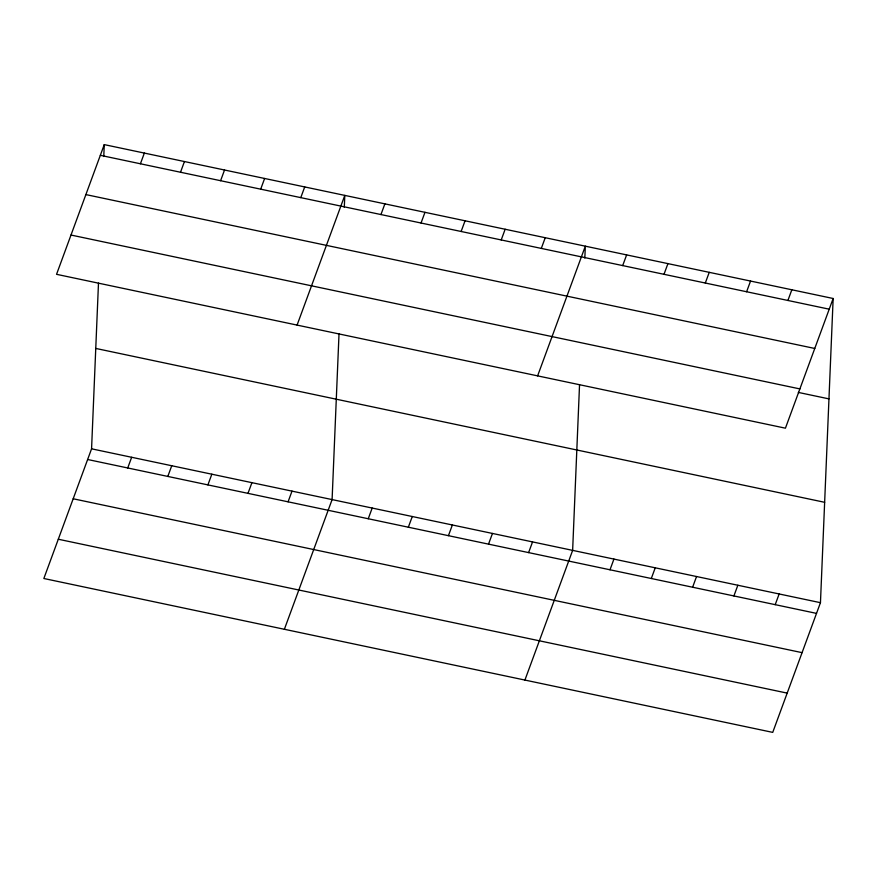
<?xml version="1.0" encoding="UTF-8"?>
<svg xmlns="http://www.w3.org/2000/svg" width="877" height="877" viewBox="0 0 877 877"><rect width="100%" height="100%" fill="white"/><g stroke="black" fill="none" stroke-linecap="round" stroke-linejoin="round"><path stroke-width="1.32" d="M833.15 298.498L785.43 428.184L56.545 274.315L104.264 144.617L833.15 298.498L820.455 602.685L772.736 732.383L43.85 578.502L91.57 448.816L98.487 283.107M103.771 156.501L104.264 144.617M339.015 333.885L332.098 499.594L284.378 629.28M344.299 207.29L344.793 195.396L297.084 325.093M579.544 384.663L572.637 550.372L524.917 680.07M584.838 258.068L585.332 246.174L537.612 375.871M140.419 163.78L144.354 153.08M180.509 172.243L184.444 161.543M220.598 180.706L224.534 170.006M127.724 467.967L131.66 457.279M260.688 189.169L264.624 178.47M167.814 476.43L171.749 465.742M300.778 197.632L304.714 186.933M207.904 484.893L211.839 474.205M247.983 493.356L251.918 482.668M380.947 214.558L384.882 203.859M288.073 501.819L292.008 491.131M421.037 223.021L424.972 212.322M461.127 231.484L465.062 220.785M368.252 518.745L372.188 508.057M501.216 239.947L505.152 229.248M408.342 527.209L412.278 516.52M541.306 248.41L545.242 237.711M448.432 535.672L452.368 524.983M488.522 544.135L492.457 533.446M622.703 265.588L626.627 254.9M528.612 552.598L532.547 541.909M663.999 274.315L667.934 263.615M705.305 283.03L709.241 272.341M609.997 569.787L613.933 559.087M746.612 291.756L750.548 281.057M651.304 578.502L655.24 567.814M787.908 300.471L791.843 289.772M692.611 587.228L696.546 576.529M733.906 595.943L737.842 585.255M775.213 604.659L779.149 593.97M100.329 155.317L829.214 309.186M85.88 194.584L814.766 348.465M70.993 235.036L799.879 388.917M798.311 392.414L828.962 398.882M95.757 348.432L824.643 502.302M91.57 448.816L820.455 602.685M87.634 459.504L816.52 613.385M73.186 498.772L802.071 652.652M58.299 539.234L787.184 693.115"/></g></svg>
